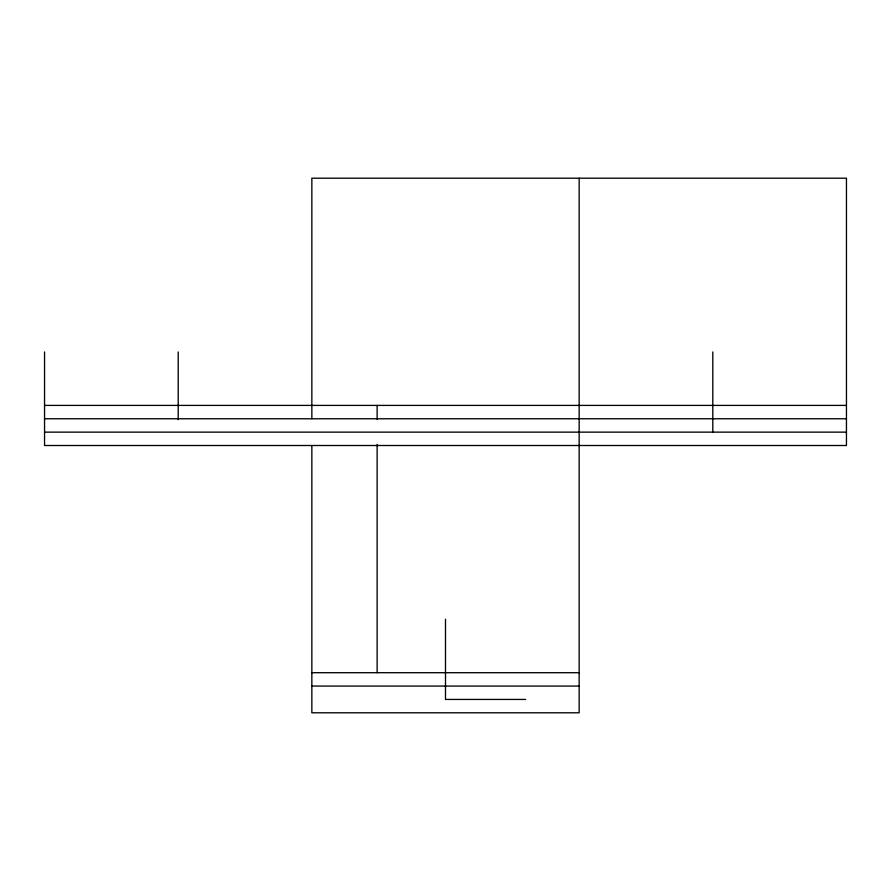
<?xml version="1.0" encoding="UTF-8"?>
<svg xmlns="http://www.w3.org/2000/svg" width="891" height="891" viewBox="0 0 891 891"><rect width="100%" height="100%" fill="white"/><g stroke="black" fill="none" stroke-linecap="round" stroke-linejoin="round"><path stroke-width="1.34" d="M44.55 405.405L846.45 405.405M44.55 418.77L846.45 418.77M44.55 432.135L846.45 432.135M311.85 672.705L579.15 672.705M311.85 686.07L579.15 686.07M525.69 699.435L445.5 699.435L445.5 619.245M712.8 351.945L712.8 432.135M579.15 178.2L579.15 712.8L311.85 712.8L311.85 445.5M377.127 405.405L377.127 419.327M377.127 444.386L377.127 672.705M311.85 418.77L311.85 178.2L846.45 178.2L846.45 445.5L44.55 445.5L44.55 351.945M178.2 351.945L178.2 419.694"/></g></svg>
